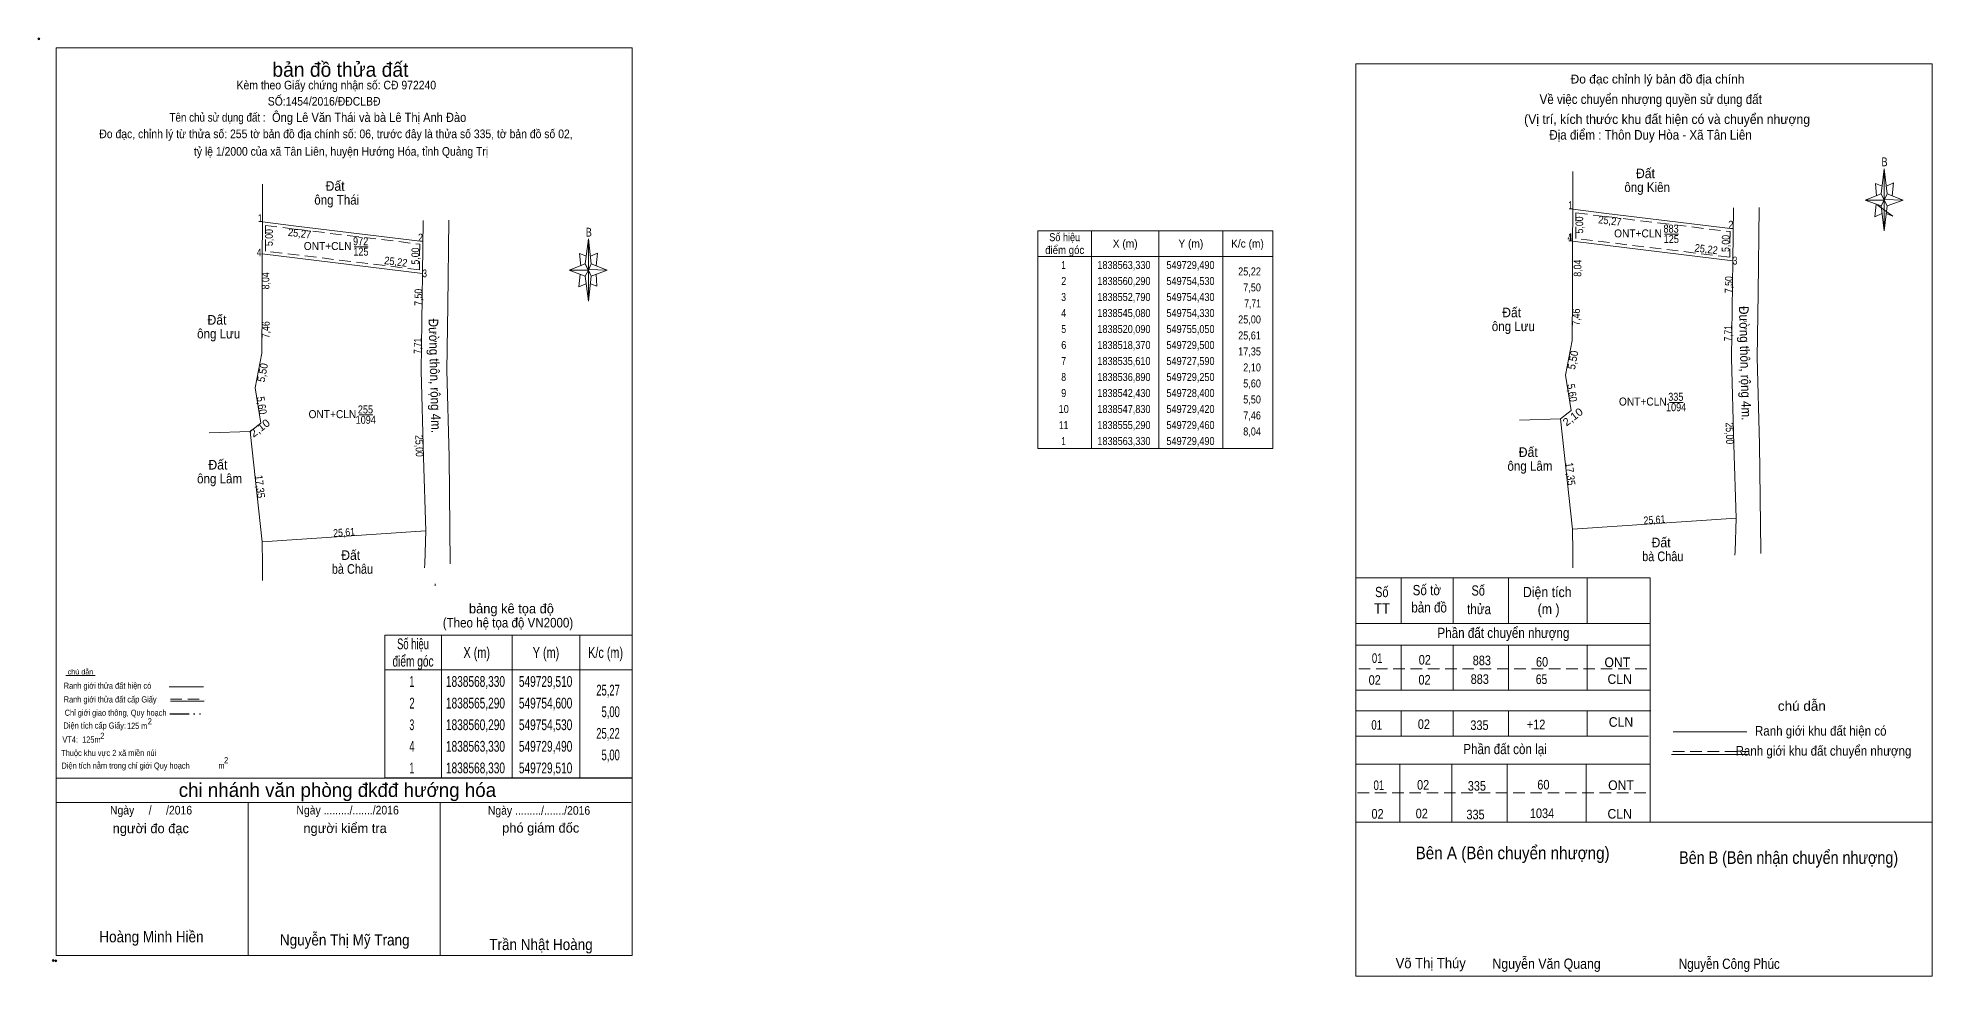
# Model space of a CAD drawing. Header units: metres. Extents: x 549694 to 550451, y 1838443 to 1838597.
# Drawn here: x 549694.4 to 549990.3, y 1838450.5 to 1838597.1 of the extents above; entities that cross this region are included whole.
import ezdxf
from ezdxf.enums import TextEntityAlignment as Align

# ---------------------------------------------------------------- set-up
doc = ezdxf.new("R2010")
doc.units = ezdxf.units.M
doc.header["$LTSCALE"] = 0.6
doc.header["$PDMODE"] = 32
doc.header["$PDSIZE"] = 0.3
for name, pattern in [('DASH_DOUBLE_DOT', [9.2, 5, -1.2, 0.3, -1.2, 0.3, -1.2]), ('DOTTED', [1.5, 0.3, -1.2]), ('MEDIUM_DASHED', [4.5, 3, -1.5])]:
    doc.linetypes.add(name, pattern=pattern)
for name, color, linetype, lineweight in [('1', 7, 'DOTTED', 13), ('10', 7, 'Continuous', 13), ('12', 7, 'Continuous', 13), ('15', 7, 'Continuous', 13), ('17', 7, 'Continuous', 13), ('18', 7, 'Continuous', 13), ('28', 7, 'Continuous', 13), ('63', 7, 'Continuous', 13)]:
    doc.layers.add(name, color=color, linetype=linetype, lineweight=lineweight)
doc.layers.add('20', color=7, linetype='Continuous')

msp = doc.modelspace()

# ---------------------------------------------------------------- linework, layer by layer
at = {"layer": '1', "linetype": 'Continuous'}
for points in [[(549934.19, 1838569.66), (549934.19, 1838570.3), (549939.47, 1838569.66)], [(549729.51, 1838567.69), (549729.51, 1838568.33), (549734.79, 1838567.69)]]:
    msp.add_lwpolyline(points, dxfattribs=at)
at = {"layer": '1', "linetype": 'MEDIUM_DASHED'}
for points in [[(549939.41, 1838569.16), (549958.77, 1838566.82), (549958.72, 1838562.82), (549934.67, 1838565.74), (549934.69, 1838569.73)], [(549734.73, 1838567.19), (549754.09, 1838564.85), (549754.04, 1838560.85), (549729.99, 1838563.77), (549730.01, 1838567.76)]]:
    msp.add_lwpolyline(points, dxfattribs=at)
at = {"layer": '10'}
for p, q in [((549934.19, 1838570.3), (549934.21, 1838576.2)), ((549934.21, 1838576.2), (549934.21, 1838575.13)), ((549729.51, 1838568.33), (549729.53, 1838574.23)), ((549729.53, 1838571.82), (549729.53, 1838573.16)), ((549934.18, 1838520.34), (549932.27, 1838537.58)), ((549729.5, 1838518.37), (549727.59, 1838535.61)), ((549934.18, 1838520.34), (549934.2, 1838516.86)), ((549729.5, 1838518.37), (549729.52, 1838514.89)), ((549934.2, 1838516.86), (549934.21, 1838514.28)), ((549729.52, 1838514.89), (549729.53, 1838512.31))]:
    msp.add_line(p, q, dxfattribs=at)
at = {"layer": '12'}
msp.add_line((549900.33, 1838450.5), (549990.33, 1838450.5), dxfattribs=at)
at = {"layer": '15'}
for p, q in [((549948.54, 1838566.41), (549950.72, 1838566.41)), ((549743.86, 1838564.44), (549746.04, 1838564.44)), ((549949.29, 1838540.14), (549951.47, 1838540.14)), ((549727.59, 1838535.61), (549729.25, 1838536.89)), ((549744.61, 1838538.17), (549746.79, 1838538.17)), ((549932.27, 1838537.58), (549925.87, 1838537.34)), ((549932.27, 1838537.58), (549933.93, 1838538.86)), ((549727.59, 1838535.61), (549721.19, 1838535.37))]:
    msp.add_line(p, q, dxfattribs=at)
at = {"layer": '17'}
for p, q in [((549900.33, 1838450.5), (549900.33, 1838593.05)), ((549982.39, 1838572.72), (549982.85, 1838576.62)), ((549982.39, 1838570.82), (549979.89, 1838571.72)), ((549982.55, 1838573.92), (549981.49, 1838574.32)), ((549983.29, 1838572.72), (549985.79, 1838571.72)), ((549981.39, 1838569.12), (549982.49, 1838569.62)), ((549981.81, 1838570.94), (549984.19, 1838569.22)), ((549983.29, 1838570.82), (549982.85, 1838566.92)), ((549984.19, 1838569.22), (549983.15, 1838569.62)), ((549946.27, 1838512.71), (549900.41, 1838512.74)), ((549907.37, 1838512.71), (549907.37, 1838505.57)), ((549915.51, 1838512.71), (549915.51, 1838505.57)), ((549924.17, 1838512.71), (549924.17, 1838505.57)), ((549936.47, 1838512.71), (549936.47, 1838505.57)), ((549946.27, 1838512.71), (549946.27, 1838474.55)), ((549900.33, 1838505.57), (549946.27, 1838505.57)), ((549900.33, 1838502.23), (549946.27, 1838502.23)), ((549907.37, 1838502.23), (549907.37, 1838495.15)), ((549915.51, 1838502.23), (549915.51, 1838495.15)), ((549924.17, 1838502.23), (549924.17, 1838495.15)), ((549936.47, 1838502.23), (549936.47, 1838495.15)), ((549900.41, 1838495.15), (549946.21, 1838495.15)), ((549900.33, 1838491.97), (549946.37, 1838491.97)), ((549907.37, 1838491.97), (549907.37, 1838487.98)), ((549915.51, 1838491.97), (549915.51, 1838487.98)), ((549924.17, 1838491.97), (549924.17, 1838487.98)), ((549936.47, 1838491.97), (549936.47, 1838487.98)), ((549900.25, 1838487.98), (549946.05, 1838487.98)), ((549949.87, 1838488.65), (549961.37, 1838488.65)), ((549900.33, 1838483.6), (549946.27, 1838483.6)), ((549907.17, 1838483.6), (549907.17, 1838474.55)), ((549915.31, 1838483.6), (549915.31, 1838474.55)), ((549923.97, 1838483.6), (549923.97, 1838474.55)), ((549936.27, 1838483.6), (549936.27, 1838474.55)), ((549949.61, 1838485.11), (549961.51, 1838485.11)), ((549900.33, 1838474.55), (549990.33, 1838474.55))]:
    msp.add_line(p, q, dxfattribs=at)
at = {"layer": '17', "linetype": 'MEDIUM_DASHED'}
for p, q in [((549900.77, 1838498.51), (549946.33, 1838498.51)), ((549949.85, 1838485.61), (549961.65, 1838485.61)), ((549900.59, 1838479.12), (549946.27, 1838479.12))]:
    msp.add_line(p, q, dxfattribs=at)
at = {"layer": '17'}
for points in [[(549900.33, 1838593.05), (549990.33, 1838593.05), (549990.33, 1838450.5)], [(549982.85, 1838571.72), (549982.39, 1838572.72), (549979.89, 1838571.72)], [(549982.85, 1838571.72), (549983.29, 1838570.82), (549985.79, 1838571.72)], [(549983.19, 1838573.92), (549984.29, 1838574.42), (549984.09, 1838572.42)]]:
    msp.add_lwpolyline(points, dxfattribs=at)
for points in [[(549982.85, 1838576.62), (549983.29, 1838572.72), (549982.85, 1838571.72)], [(549982.85, 1838571.72), (549979.89, 1838571.72), (549982.39, 1838572.72), (549983.29, 1838570.82), (549985.79, 1838571.72), (549982.85, 1838571.82)], [(549982.85, 1838571.72), (549982.85, 1838566.92), (549982.35, 1838570.82)]]:
    msp.add_lwpolyline(points, close=True, dxfattribs=at)
at = {"layer": '18', "linetype": 'MEDIUM_DASHED'}
for p, q in [((549934.69, 1838569.73), (549939.41, 1838569.16)), ((549730.01, 1838567.76), (549734.73, 1838567.19))]:
    msp.add_line(p, q, dxfattribs=at)
at = {"layer": '18'}
for p, q in [((549939.47, 1838569.66), (549959.28, 1838567.26)), ((549734.79, 1838567.69), (549754.6, 1838565.29)), ((549729.49, 1838563.33), (549729.46, 1838555.83)), ((549934.17, 1838565.3), (549934.14, 1838557.8)), ((549754.43, 1838552.79), (549754.53, 1838560.29)), ((549959.11, 1838554.76), (549959.21, 1838562.26)), ((549959.01, 1838547.05), (549959.11, 1838554.76)), ((549754.33, 1838545.08), (549754.43, 1838552.79)), ((549933.08, 1838544.4), (549934.1, 1838549.8)), ((549728.4, 1838542.43), (549729.42, 1838547.83)), ((549728.4, 1838542.43), (549729.25, 1838536.89)), ((549933.08, 1838544.4), (549933.93, 1838538.86)), ((549934.18, 1838520.34), (549959.73, 1838522.06)), ((549959.73, 1838522.06), (549959.56, 1838516.86)), ((549729.5, 1838518.37), (549755.05, 1838520.09)), ((549755.05, 1838520.09), (549754.88, 1838514.89)), ((549959.56, 1838516.86), (549959.54, 1838516.27)), ((549963.55, 1838516.53), (549963.55, 1838516.86)), ((549754.88, 1838514.89), (549754.86, 1838514.3)), ((549756.5, 1838511.46), (549756.5, 1838511.79))]:
    msp.add_line(p, q, dxfattribs=at)
for points in [[(549934.17, 1838565.3), (549959.21, 1838562.26), (549959.33, 1838570.51)], [(549934.19, 1838570.3), (549934.19, 1838569.66), (549934.17, 1838565.3)], [(549963.01, 1838547.1), (549963.14, 1838557.26), (549963.32, 1838570.59)], [(549729.49, 1838563.33), (549754.53, 1838560.29), (549754.65, 1838568.54)], [(549729.51, 1838568.33), (549729.51, 1838567.69), (549729.49, 1838563.33)], [(549758.33, 1838545.13), (549758.46, 1838555.29), (549758.64, 1838568.62)], [(549934.1, 1838549.8), (549934.14, 1838557.26), (549934.14, 1838557.8)], [(549729.42, 1838547.83), (549729.46, 1838555.29), (549729.46, 1838555.83)], [(549755.05, 1838520.09), (549754.67, 1838531.51), (549754.33, 1838545.08)], [(549758.87, 1838514.89), (549758.67, 1838531.63), (549758.33, 1838545.18)], [(549959.73, 1838522.06), (549959.35, 1838533.48), (549959.01, 1838547.05)], [(549963.55, 1838516.86), (549963.35, 1838533.6), (549963.01, 1838547.15)]]:
    msp.add_lwpolyline(points, dxfattribs=at)
at = {"layer": '28'}
for p, q in [((549779.96, 1838561.77), (549780.46, 1838565.67)), ((549779.96, 1838559.87), (549777.46, 1838560.77)), ((549780.86, 1838559.87), (549780.46, 1838555.97)), ((549780.86, 1838561.77), (549783.36, 1838560.77)), ((549781.66, 1838560.17), (549781.76, 1838558.27)), ((549781.76, 1838558.27), (549780.76, 1838558.67)), ((549698.81, 1838497.44), (549703.41, 1838497.44)), ((549714.96, 1838495.67), (549720.34, 1838495.67)), ((549715.16, 1838493.43), (549720.42, 1838493.43)), ((549697.3, 1838481.43), (549787.3, 1838481.43)), ((549697.3, 1838477.63), (549787.1, 1838477.63)), ((549697.3, 1838477.63), (549787.1, 1838477.63)), ((549697.3, 1838477.63), (549787.1, 1838477.63)), ((549727.3, 1838453.73), (549727.3, 1838477.63)), ((549757.3, 1838453.73), (549757.3, 1838477.63))]:
    msp.add_line(p, q, dxfattribs=at)
at = {"layer": '28', "linetype": 'MEDIUM_DASHED'}
msp.add_line((549715.16, 1838493.75), (549720.6, 1838493.75), dxfattribs=at)
at = {"layer": '28', "linetype": 'DASH_DOUBLE_DOT', "lineweight": 25}
msp.add_line((549715.06, 1838491.46), (549720.3, 1838491.46), dxfattribs=at)
at = {"layer": '28'}
for points in [[(549697.3, 1838595.53), (549787.3, 1838595.53), (549787.3, 1838453.73), (549697.3, 1838453.73)], [(549780.46, 1838565.67), (549780.86, 1838561.77), (549780.46, 1838560.77)], [(549780.46, 1838560.77), (549777.46, 1838560.77), (549779.96, 1838561.77), (549780.86, 1838559.87), (549783.36, 1838560.77), (549780.46, 1838560.87)], [(549780.46, 1838560.77), (549780.46, 1838555.97), (549779.96, 1838559.87)]]:
    msp.add_lwpolyline(points, close=True, dxfattribs=at)
for points in [[(549780.16, 1838562.97), (549779.06, 1838563.37), (549779.26, 1838561.47)], [(549780.76, 1838562.97), (549781.86, 1838563.47), (549781.66, 1838561.47)], [(549780.46, 1838560.77), (549779.96, 1838561.77), (549777.46, 1838560.77)], [(549779.16, 1838560.17), (549778.96, 1838558.17), (549780.06, 1838558.67)], [(549780.46, 1838560.77), (549780.86, 1838559.87), (549783.36, 1838560.77)], [(549787.3, 1838453.73), (549697.3, 1838453.73), (549697.3, 1838477.63)]]:
    msp.add_lwpolyline(points, dxfattribs=at)
for p in [(549694.6, 1838596.93), (549696.84, 1838452.95), (549697.24, 1838452.89)]:
    msp.add_point(p, dxfattribs=at)
at = {"layer": '63'}
for p, q in [((549981.49, 1838574.32), (549981.65, 1838572.42)), ((549981.59, 1838571.12), (549981.39, 1838569.12)), ((549859.04, 1838566.94), (549859.04, 1838532.94)), ((549869.54, 1838566.94), (549869.54, 1838532.94)), ((549879.54, 1838566.94), (549879.54, 1838532.94)), ((549850.64, 1838562.94), (549887.34, 1838562.94)), ((549757.47, 1838503.75), (549757.47, 1838481.47)), ((549768.54, 1838503.75), (549768.54, 1838481.47)), ((549779.08, 1838503.75), (549779.08, 1838481.47)), ((549748.62, 1838498.35), (549787.3, 1838498.35))]:
    msp.add_line(p, q, dxfattribs=at)
for points in [[(549850.64, 1838566.94), (549887.34, 1838566.94), (549887.34, 1838532.94), (549850.64, 1838532.94)], [(549748.62, 1838503.75), (549787.3, 1838503.75), (549787.3, 1838481.47), (549748.62, 1838481.47)]]:
    msp.add_lwpolyline(points, close=True, dxfattribs=at)

# ---------------------------------------------------------------- texts
at = {"layer": '1'}
for s, width, p in [('972', 0.85, (549744.865, 1838564.68)), ('ONT+CLN', 0.95, (549944.39, 1838565.91)), ('883', 0.85, (549949.555, 1838566.65)), ('125', 0.85, (549949.585, 1838565.03)), ('ONT+CLN', 0.95, (549739.71, 1838563.94)), ('125', 0.85, (549744.905, 1838563.06)), ('255', 0.85, (549745.615, 1838538.41)), ('ONT+CLN', 0.95, (549945.14, 1838539.64)), ('1094', 0.85, (549950.34, 1838538.76)), ('335', 0.85, (549950.295, 1838540.38)), ('ONT+CLN', 0.95, (549740.46, 1838537.67)), ('1094', 0.85, (549745.66, 1838536.79))]:
    msp.add_text(s, height=1.25, dxfattribs=dict(at, width=width)).set_placement(p, align=Align.CENTER)
at = {"layer": '15', "width": 0.9}
for p in [(549960.3766, 1838546.2338), (549755.6966, 1838544.2638)]:
    msp.add_text('Đường thôn, rộng 4m.', height=1.5, rotation=271.435, dxfattribs=at).set_placement(p, align=Align.CENTER)
at = {"layer": '17'}
msp.add_text('Đo đạc chỉnh lý bản đồ địa chính', height=1.4, dxfattribs=at).set_placement((549947.44, 1838589.95), align=Align.CENTER)
for s, height, width, p in [('Về việc chuyển nhượng quyền sử dụng đất', 1.5, 0.9, (549946.375, 1838586.75)), ('B', 1.378, 0.75, (549982.9, 1838577.02)), ('Số', 1.6, 0.8, (549904.37, 1838509.71)), ('Số tờ', 1.6, 0.85, (549911.4, 1838510.01)), ('TT', 1.6, 0.95, (549904.4, 1838507.15)), ('bản đồ', 1.6, 0.85, (549911.76, 1838507.31)), ('thửa', 1.6, 0.85, (549919.565, 1838507.05)), ('(m )', 1.6, 0.9, (549930.425, 1838507.05)), ('Phần đất chuyển nhượng', 1.6, 0.85, (549923.365, 1838503.33)), ('01', 1.5, 0.75, (549903.655, 1838499.43)), ('02', 1.5, 0.85, (549911.085, 1838499.17)), ('883', 1.5, 0.85, (549919.995, 1838499.07)), ('60', 1.5, 0.85, (549929.4, 1838498.85)), ('ONT', 1.5, 0.95, (549941.16, 1838498.78)), ('02', 1.5, 0.85, (549903.265, 1838496.01)), ('02', 1.5, 0.85, (549911.045, 1838496.05)), ('883', 1.5, 0.85, (549919.675, 1838496.15)), ('65', 1.5, 0.8, (549929.32, 1838496.13)), ('CLN', 1.5, 0.95, (549941.53, 1838496.15)), ('chú dẫn', 1.5, 1.05, (549969.98, 1838491.95)), ('01', 1.5, 0.75, (549903.575, 1838488.99)), ('02', 1.5, 0.85, (549910.945, 1838489.12)), ('335', 1.5, 0.85, (549919.625, 1838488.95)), ('+12', 1.5, 0.85, (549928.47, 1838489.07)), ('CLN', 1.5, 0.95, (549941.73, 1838489.45)), ('Ranh giới khu đất hiện có ', 1.5, 0.9, (549973.185, 1838488.07)), ('Phần đất còn lại', 1.6, 0.85, (549923.62, 1838485.18)), ('Ranh giới khu đất chuyển nhượng', 1.5, 0.9, (549973.36, 1838484.95)), ('01', 1.5, 0.75, (549903.915, 1838479.57)), ('02', 1.5, 0.85, (549910.825, 1838479.63)), ('335', 1.5, 0.85, (549919.225, 1838479.47)), ('60', 1.5, 0.85, (549929.61, 1838479.66)), ('ONT', 1.5, 0.95, (549941.74, 1838479.58)), ('02', 1.5, 0.85, (549903.705, 1838475.1)), ('02', 1.5, 0.85, (549910.615, 1838475.16)), ('335', 1.5, 0.85, (549919.015, 1838475)), ('1034', 1.5, 0.85, (549929.395, 1838475.19)), ('CLN', 1.5, 0.95, (549941.53, 1838475.11)), ('Bên A (Bên chuyển nhượng)', 1.97, 0.9, (549924.805, 1838468.76)), ('Bên B (Bên nhận chuyển nhượng)', 1.97, 0.85, (549967.92, 1838468.03)), ('Võ Thị Thúy', 1.6, 0.95, (549912.01, 1838451.73)), ('Nguyễn Văn Quang', 1.6, 0.9, (549930.105, 1838451.64)), ('Nguyễn Công Phúc', 1.6, 0.85, (549958.65, 1838451.63))]:
    msp.add_text(s, height=height, dxfattribs=dict(at, width=width)).set_placement(p, align=Align.CENTER)
at = {"layer": '17', "width": 0.95}
msp.add_text('(Vị trí, kích thước khu đất hiện có và chuyển nhượng', height=1.5, dxfattribs=at).set_placement((549926.6, 1838583.63))
at = {"layer": '20', "width": 0.9}
msp.add_text('Địa điểm : Thôn Duy Hòa - Xã Tân Liên', height=1.5, dxfattribs=at).set_placement((549946.35, 1838581.18), align=Align.CENTER)
at = {"layer": '28'}
for s, height, p in [('bản đồ thửa đất', 2.25, (549741.705, 1838591)), ('bảng kê tọa độ', 1.5, (549768.42, 1838507.17)), ('chi nhánh văn phòng đkđđ hướng hóa', 2.187, (549741.235, 1838478.49)), ('người đo đạc', 1.5, (549712.085, 1838472.83)), ('người kiểm tra', 1.5, (549742.435, 1838472.85)), ('phó giám đốc', 1.5, (549772.99, 1838472.91))]:
    msp.add_text(s, height=height, dxfattribs=at).set_placement(p, align=Align.CENTER)
for s, height, width, p in [('Kèm theo Giấy chứng nhận số: CĐ 972240', 1.35, 0.9, (549741.07, 1838589.03)), ('SỐ:1454/2016/ĐĐCLBĐ', 1.35, 0.9, (549739.16, 1838586.5)), ('Tên chủ sử dụng đất :', 1.35, 0.85, (549722.515, 1838583.99)), ('Đo đạc, chỉnh lý từ thửa số: 255 tờ bản đồ địa chính số: 06, trước đây là thửa số 335, tờ bản đồ số 02,', 1.35, 0.9, (549741.01, 1838581.41)), (' tỷ lệ 1/2000 của xã Tân Liên, huyện Hướng Hóa, tỉnh Quảng Trị', 1.35, 0.9, (549741.58, 1838578.67)), ('B', 1.378, 0.75, (549780.51, 1838566.03)), ('(Theo hệ tọa độ VN2000)', 1.5, 0.9, (549767.88, 1838504.97)), ('chú dẫn', 0.8, 1.05, (549701.11, 1838497.64)), ('Ranh giới thửa đất hiện có ', 0.96, 0.9, (549705.485, 1838495.39)), ('Ranh giới thửa đất cấp Giấy', 0.96, 0.9, (549705.74, 1838493.25)), ('Chỉ giới giao thông, Quy hoạch', 0.96, 0.9, (549706.59, 1838491.17)), ('Diện tích cấp Giấy: ', 0.96, 0.9, (549703.495, 1838489.17)), ('125 m ', 0.96, 0.85, (549710.11, 1838489.12)), ('2', 0.96, 0.8, (549711.93, 1838489.83)), ('2', 0.96, 0.8, (549711.93, 1838489.83)), ('Thuộc khu vực 2 xã miền núi', 0.96, 0.9, (549705.515, 1838484.89)), (' VT4:  125m ', 0.96, 0.9, (549701.265, 1838486.98)), ('2', 0.96, 0.8, (549704.51, 1838487.56)), ('Diện tích nằm trong chỉ giới Quy hoạch              m', 0.96, 0.9, (549710.875, 1838482.91)), ('2', 0.96, 0.8, (549723.86, 1838483.75)), ('Ngày     /     /2016', 1.35, 0.9, (549712.125, 1838475.75)), ('Ngày ........./......./2016', 1.35, 0.9, (549742.83, 1838475.76)), ('Ngày ........./......./2016', 1.35, 0.9, (549772.73, 1838475.71)), ('Hoàng Minh Hiền', 1.75, 0.9, (549712.19, 1838455.78)), ('Nguyễn Thị Mỹ Trang', 1.75, 0.9, (549742.38, 1838455.29)), ('Trần Nhật Hoàng', 1.75, 0.9, (549773.035, 1838454.57))]:
    msp.add_text(s, height=height, dxfattribs=dict(at, width=width)).set_placement(p, align=Align.CENTER)
at = {"layer": '28', "width": 0.9}
msp.add_text('Ông Lê Văn Thái và bà Lê Thị Anh Đào', height=1.44, dxfattribs=at).set_placement((549731.02, 1838583.94))
at = {"layer": '63'}
for s, height, width, p in [('Đất ', 1.5, 0.95, (549741.14, 1838573.19)), ('Đất ', 1.5, 0.95, (549945.82, 1838575.16)), ('ông Thái', 1.5, 0.9, (549741.135, 1838571.03)), ('ông Kiên', 1.5, 0.9, (549945.82, 1838573)), ('Số hiệu', 1.25, 0.85, (549854.84, 1838565.32)), ('điểm góc', 1.25, 0.9, (549854.84, 1838563.32)), ('X (m)', 1.25, 0.95, (549864.29, 1838564.32)), ('Y (m)', 1.25, 0.95, (549874.545, 1838564.32)), ('K/c (m)', 1.25, 0.95, (549883.385, 1838564.32)), (' 1', 1.25, 0.75, (549854.49, 1838560.97)), ('1838563,330', 1.25, 0.85, (549864.09, 1838560.97)), ('549729,490', 1.25, 0.85, (549874.49, 1838560.97)), (' 3', 1.25, 0.8, (549854.485, 1838555.97)), (' 2', 1.25, 0.85, (549854.495, 1838558.47)), ('1838560,290', 1.25, 0.85, (549864.09, 1838558.47)), ('1838552,790', 1.25, 0.85, (549864.09, 1838555.97)), ('549754,530', 1.25, 0.85, (549874.49, 1838558.47)), ('549754,430', 1.25, 0.85, (549874.49, 1838555.97)), ('Đất ', 1.5, 0.95, (549722.69, 1838552.28)), (' 4', 1.25, 0.85, (549854.49, 1838553.47)), ('1838545,080', 1.25, 0.85, (549864.09, 1838553.47)), ('549754,330', 1.25, 0.85, (549874.49, 1838553.47)), ('Đất ', 1.5, 0.95, (549924.92, 1838553.43)), ('ông Lưu', 1.5, 0.9, (549722.69, 1838550.12)), (' 5', 1.25, 0.8, (549854.495, 1838550.97)), ('1838520,090', 1.25, 0.85, (549864.09, 1838550.97)), ('549755,050', 1.25, 0.85, (549874.49, 1838550.97)), ('ông Lưu', 1.5, 0.9, (549924.92, 1838551.27)), (' 6', 1.25, 0.85, (549854.495, 1838548.47)), ('1838518,370', 1.25, 0.85, (549864.09, 1838548.47)), ('549729,500', 1.25, 0.85, (549874.49, 1838548.47)), (' 7', 1.25, 0.8, (549854.495, 1838545.97)), ('1838535,610', 1.25, 0.85, (549864.09, 1838545.97)), ('549727,590', 1.25, 0.85, (549874.49, 1838545.97)), (' 9', 1.25, 0.85, (549854.49, 1838540.97)), (' 8', 1.25, 0.8, (549854.495, 1838543.47)), ('1838536,890', 1.25, 0.85, (549864.09, 1838543.47)), ('1838542,430', 1.25, 0.85, (549864.09, 1838540.97)), ('549729,250', 1.25, 0.85, (549874.49, 1838543.47)), ('549728,400', 1.25, 0.85, (549874.49, 1838540.97)), (' 10', 1.25, 0.85, (549854.49, 1838538.47)), ('1838547,830', 1.25, 0.85, (549864.09, 1838538.47)), ('549729,420', 1.25, 0.85, (549874.49, 1838538.47)), (' 11', 1.25, 0.8, (549854.49, 1838535.97)), ('1838555,290', 1.25, 0.85, (549864.09, 1838535.97)), ('549729,460', 1.25, 0.85, (549874.49, 1838535.97)), (' 1', 1.25, 0.75, (549854.49, 1838533.47)), ('1838563,330', 1.25, 0.85, (549864.09, 1838533.47)), ('549729,490', 1.25, 0.85, (549874.49, 1838533.47)), ('Đất ', 1.5, 0.95, (549927.51, 1838531.61)), ('Đất ', 1.5, 0.95, (549722.83, 1838529.64)), ('ông Lâm', 1.5, 0.9, (549927.51, 1838529.45)), ('ông Lâm', 1.5, 0.9, (549722.83, 1838527.48)), ('Đất ', 1.5, 0.95, (549948.26, 1838517.49)), ('Đất ', 1.5, 0.95, (549743.58, 1838515.52)), ('bà Châu', 1.5, 0.85, (549948.265, 1838515.33)), ('bà Châu', 1.5, 0.85, (549743.585, 1838513.36)), ('Số', 1.6, 0.8, (549919.43, 1838509.95)), ('Diện tích', 1.6, 0.9, (549930.21, 1838509.71)), ('điểm góc', 1.688, 0.7, (549753.05, 1838498.86)), ('Số hiệu', 1.688, 0.65, (549753.045, 1838501.56)), ('X (m)', 1.688, 0.75, (549763, 1838500.21)), ('Y (m)', 1.688, 0.75, (549773.815, 1838500.21)), ('K/c (m)', 1.688, 0.75, (549783.13, 1838500.21)), (' 1', 1.688, 0.6, (549752.675, 1838495.69)), ('1838568,330', 1.688, 0.7, (549762.8, 1838495.69)), ('549729,510', 1.688, 0.7, (549773.755, 1838495.69)), (' 2', 1.688, 0.65, (549752.685, 1838492.31)), ('1838565,290', 1.688, 0.7, (549762.8, 1838492.31)), ('549754,600', 1.688, 0.7, (549773.755, 1838492.31)), (' 3', 1.688, 0.6, (549752.67, 1838488.93)), ('1838560,290', 1.688, 0.7, (549762.8, 1838488.93)), ('549754,530', 1.688, 0.7, (549773.755, 1838488.93)), (' 4', 1.688, 0.65, (549752.68, 1838485.56)), ('1838563,330', 1.688, 0.7, (549762.8, 1838485.56)), ('549729,490', 1.688, 0.7, (549773.755, 1838485.56)), (' 1', 1.688, 0.6, (549752.675, 1838482.18)), ('1838568,330', 1.688, 0.7, (549762.8, 1838482.18)), ('549729,510', 1.688, 0.7, (549773.755, 1838482.18))]:
    msp.add_text(s, height=height, dxfattribs=dict(at, width=width)).set_placement(p, align=Align.CENTER)
for s, height, width, p in [(' 1', 1.2, 0.75, (549729.51, 1838568.33)), (' 1', 1.25, 0.75, (549934.19, 1838570.3)), (' 2', 1.2, 0.85, (549754.6, 1838565.29)), (' 4', 1.25, 0.85, (549934.17, 1838565.3)), (' 1', 1.25, 0.75, (549934.17, 1838565.3)), (' 2', 1.25, 0.85, (549959.28, 1838567.26)), (' 4', 1.2, 0.85, (549729.39, 1838562.97)), (' 3', 1.25, 0.8, (549959.91, 1838561.66)), (' 3', 1.2, 0.8, (549755.23, 1838559.69)), ('25,22', 1.25, 0.85, (549885.49, 1838559.97)), ('7,50', 1.25, 0.85, (549885.49, 1838557.47)), ('7,71', 1.25, 0.8, (549885.49, 1838554.97)), ('25,00', 1.25, 0.85, (549885.49, 1838552.47)), ('25,61', 1.25, 0.85, (549885.49, 1838549.97)), ('17,35', 1.25, 0.85, (549885.49, 1838547.47)), ('2,10', 1.25, 0.85, (549885.49, 1838544.97)), ('5,60', 1.25, 0.85, (549885.49, 1838542.47)), ('5,50', 1.25, 0.85, (549885.49, 1838539.97)), ('8,04', 1.25, 0.85, (549885.49, 1838534.97)), ('7,46', 1.25, 0.85, (549885.49, 1838537.47)), ('25,27', 1.688, 0.65, (549785.35, 1838494.33)), ('5,00', 1.688, 0.65, (549785.35, 1838490.96)), ('25,22', 1.688, 0.65, (549785.34, 1838487.58)), ('5,00', 1.688, 0.65, (549785.35, 1838484.21))]:
    msp.add_text(s, height=height, dxfattribs=dict(at, width=width)).set_placement(p, align=Align.RIGHT)
for s, rotation, width, p in [('5,00', 89.771, 0.85, (549935.8254, 1838567.8526)), ('25,27', 353.091, 0.9, (549939.9378, 1838567.9134)), ('5,00', 89.771, 0.85, (549731.1454, 1838565.8826)), ('25,27', 353.091, 0.9, (549735.2578, 1838565.9434)), ('5,00', 89.198, 0.85, (549958.679, 1838564.9566)), ('25,22', 353.078, 0.9, (549750.2927, 1838561.5211)), ('5,00', 89.198, 0.85, (549753.999, 1838562.9866)), ('25,22', 353.078, 0.9, (549954.9727, 1838563.4911)), ('8,04', 89.786, 0.85, (549730.595, 1838559.1228)), ('8,04', 89.786, 0.85, (549935.545, 1838561.0928)), ('7,50', 89.236, 0.85, (549754.4781, 1838556.547)), ('7,50', 89.236, 0.85, (549959.1581, 1838558.517)), ('7,46', 89.693, 0.85, (549935.3272, 1838553.4468)), ('7,46', 89.693, 0.85, (549730.6472, 1838551.4768)), ('7,71', 89.257, 0.8, (549959.0568, 1838550.9222)), ('7,71', 89.257, 0.8, (549754.3768, 1838548.9522)), ('5,50', 79.303, 0.95, (549934.8117, 1838546.6486)), ('5,50', 79.303, 0.95, (549730.1317, 1838544.6786)), ('5,60', 278.723, 0.9, (549933.5185, 1838541.536)), ('5,60', 278.723, 0.9, (549728.8385, 1838539.566)), ('2,10', 37.635, 1.1, (549934.5736, 1838537.3854)), ('2,10', 37.635, 1.1, (549729.4836, 1838535.6454)), ('25,00', 271.65, 0.85, (549958.1208, 1838535.2873)), ('25,00', 271.65, 0.85, (549753.4408, 1838533.3173)), ('17,35', 276.322, 0.9, (549933.2265, 1838528.8961)), ('17,35', 276.322, 0.9, (549728.5465, 1838526.9261)), ('25,61', 3.851, 0.85, (549946.9947, 1838521.1954)), ('25,61', 3.851, 0.85, (549742.3197, 1838519.2258))]:
    msp.add_text(s, height=1.2, rotation=rotation, dxfattribs=dict(at, width=width)).set_placement(p, align=Align.CENTER)

doc.saveas('drawing.dxf')
